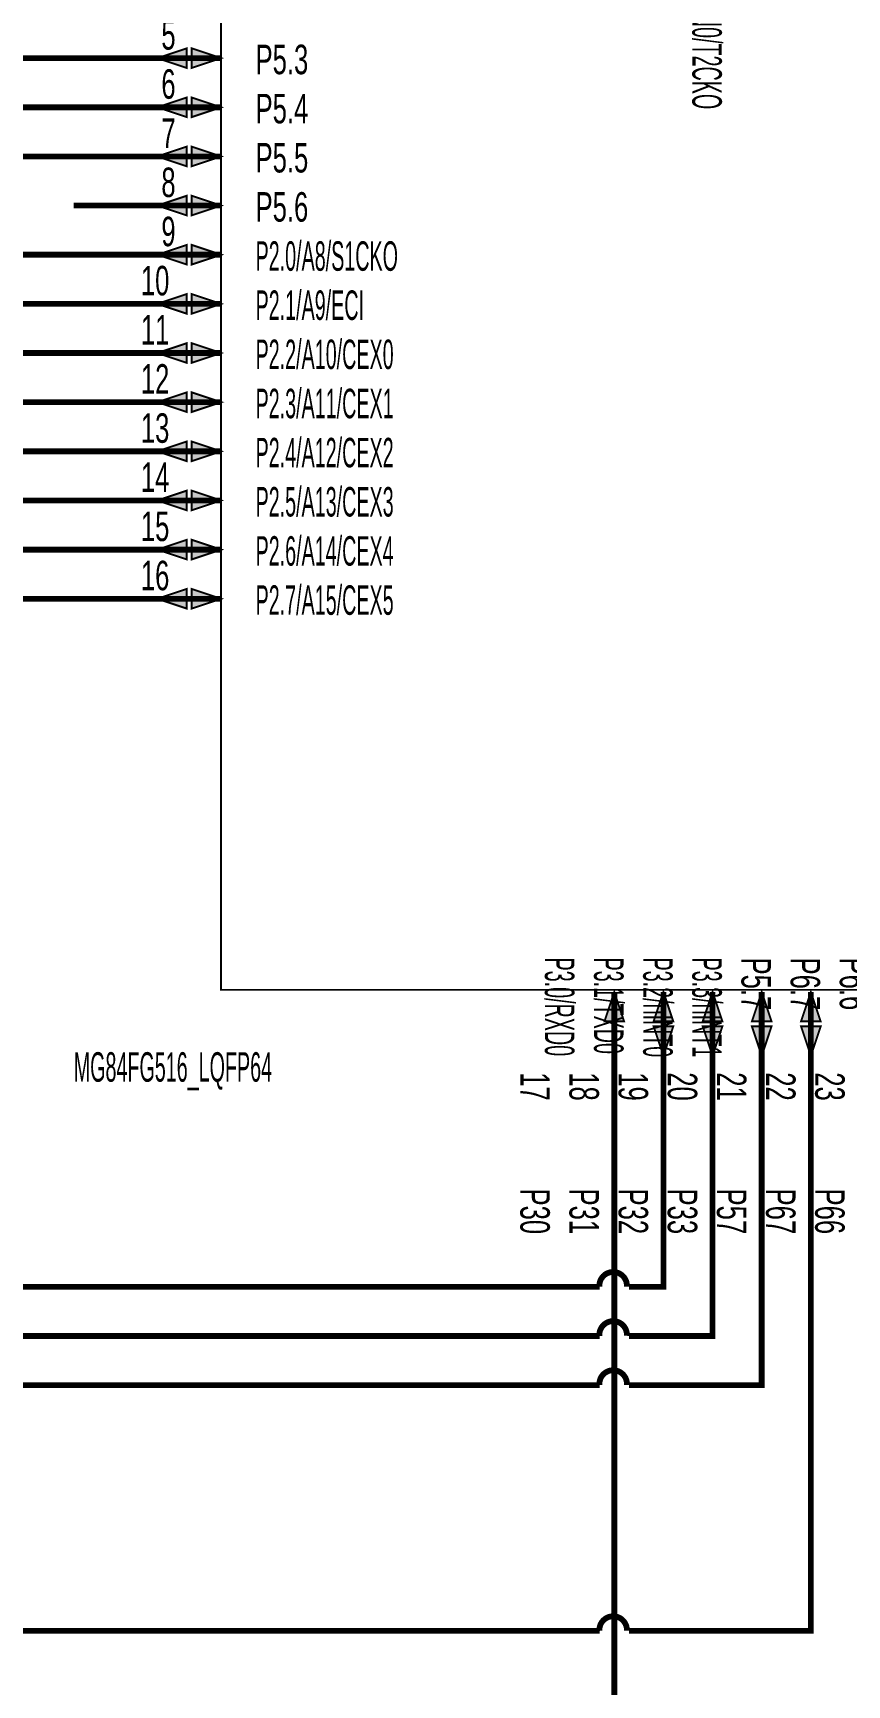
# Model space of a CAD drawing. Extents: x 0 to 22.3, y 0 to 15.7.
# Drawn here: x 9.317 to 10.973, y 4.89 to 8.251 of the extents above; entities that cross this region are included whole.
import ezdxf

# ---------------------------------------------------------------- set-up
doc = ezdxf.new("R2010")
doc.units = 0
doc.header["$MEASUREMENT"] = 0
doc.layers.get('0').update_dxf_attribs({"linetype": 'CONTINUOUS'})

msp = doc.modelspace()

# ---------------------------------------------------------------- linework, layer by layer
for points, const_width in [([(9.69977, 9.399664), (12.796178, 9.399664), (12.796178, 6.304245), (9.69977, 6.304245), (9.69977, 9.399664)], 0.0039), ([(9.4, 8.2), (7.2, 8.2), (7.2, 8.13)], 0.0118), ([(9.7, 8.2), (9.4, 8.2)], 0.0118), ([(7.7, 1.6), (7.1, 1.6), (7.1, 8.1), (9.4, 8.1)], 0.0118), ([(9.7, 8.1), (9.4, 8.1)], 0.0118), ([(7.13, 8), (9.4, 8)], 0.0118), ([(9.7, 8), (9.4, 8)], 0.0118), ([(9.7, 7.9), (9.4, 7.9)], 0.0118), ([(9.4, 7.6), (8.4, 7.6), (8.4, 7.87)], 0.0118), ([(9.4, 7.7), (8.5, 7.7), (8.5, 7.87)], 0.0118), ([(9.4, 7.8), (8.6, 7.8), (8.6, 7.87)], 0.0118), ([(9.7, 7.8), (9.4, 7.8)], 0.0118), ([(9.7, 7.7), (9.4, 7.7)], 0.0118), ([(9.7, 7.6), (9.4, 7.6)], 0.0118), ([(7.23, 7.5), (9.4, 7.5)], 0.0118), ([(9.7, 7.5), (9.4, 7.5)], 0.0118), ([(9.4, 7.4), (7.23, 7.4)], 0.0118), ([(9.7, 7.4), (9.4, 7.4)], 0.0118), ([(9.4, 7.3), (7.23, 7.3)], 0.0118), ([(9.7, 7.3), (9.4, 7.3)], 0.0118), ([(9.4, 7.2), (7.23, 7.2)], 0.0118), ([(9.7, 7.2), (9.4, 7.2)], 0.0118), ([(9.4, 7.1), (7.23, 7.1)], 0.0118), ([(9.7, 7.1), (9.4, 7.1)], 0.0118), ([(10.47, 5.7), (7.7, 5.7), (7.7, 7), (7.23, 7)], 0.0118), ([(10.47, 5.6), (7.6, 5.6), (7.6, 6.9), (7.23, 6.9)], 0.0118), ([(10.47, 5.5), (7.5, 5.5), (7.5, 6.8), (7.23, 6.8)], 0.0118), ([(10.5, 6.3), (10.5, 6)], 0.0118), ([(10.6, 6.3), (10.6, 6)], 0.0118), ([(10.7, 6.3), (10.7, 6)], 0.0118), ([(10.8, 6.3), (10.8, 6)], 0.0118), ([(10.9, 6.3), (10.9, 6)], 0.0118), ([(7.23, 2.2), (10.5, 2.2), (10.5, 6)], 0.0118), ([(10.6, 6), (10.6, 5.7), (10.53, 5.7)], 0.0118), ([(10.7, 6), (10.7, 5.6), (10.53, 5.6)], 0.0118), ([(10.8, 6), (10.8, 5.5), (10.53, 5.5)], 0.0118), ([(10.9, 6), (10.9, 5), (10.53, 5)], 0.0118), ([(10.525624, 5.700291), (10.52568, 5.702736), (10.525523, 5.705177), (10.525154, 5.707594), (10.524575, 5.70997), (10.523792, 5.712287), (10.52281, 5.714526), (10.521636, 5.716671), (10.52028, 5.718706), (10.518752, 5.720615), (10.517063, 5.722384), (10.515227, 5.723998), (10.513257, 5.725446), (10.511168, 5.726717), (10.508976, 5.727801), (10.506698, 5.72869), (10.504352, 5.729377), (10.501954, 5.729857), (10.499524, 5.730126), (10.49708, 5.730182), (10.49464, 5.730025), (10.492223, 5.729655), (10.489847, 5.729077), (10.487531, 5.728293), (10.485292, 5.727311), (10.483147, 5.726137), (10.481113, 5.724781), (10.479204, 5.723252), (10.477436, 5.721563), (10.475822, 5.719726), (10.474374, 5.717756), (10.473104, 5.715667), (10.47202, 5.713474), (10.471131, 5.711196), (10.470444, 5.708849), (10.469965, 5.706451), (10.469696, 5.704021), (10.46964, 5.701576), (10.469718, 5.699978)], 0.0118), ([(10.525621, 5.600298), (10.525681, 5.602743), (10.525528, 5.605184), (10.525162, 5.607602), (10.524587, 5.609979), (10.523808, 5.612296), (10.522829, 5.614537), (10.521658, 5.616684), (10.520305, 5.618721), (10.51878, 5.620633), (10.517094, 5.622404), (10.51526, 5.624021), (10.513292, 5.625472), (10.511205, 5.626746), (10.509015, 5.627834), (10.506739, 5.628726), (10.504393, 5.629417), (10.501997, 5.6299), (10.499567, 5.630173), (10.497123, 5.630232), (10.494683, 5.630079), (10.492265, 5.629713), (10.489889, 5.629138), (10.487571, 5.628358), (10.485331, 5.627379), (10.483184, 5.626209), (10.481148, 5.624856), (10.479237, 5.62333), (10.477466, 5.621644), (10.475849, 5.619809), (10.474398, 5.617841), (10.473124, 5.615754), (10.472037, 5.613563), (10.471145, 5.611286), (10.470454, 5.60894), (10.469971, 5.606543), (10.469699, 5.604113), (10.469639, 5.601668), (10.469722, 5.599977)], 0.0118), ([(10.525618, 5.500305), (10.525682, 5.50275), (10.525532, 5.505191), (10.525171, 5.507609), (10.524599, 5.509987), (10.523823, 5.512306), (10.522848, 5.514549), (10.521681, 5.516698), (10.520331, 5.518737), (10.518809, 5.52065), (10.517125, 5.522424), (10.515294, 5.524044), (10.513328, 5.525498), (10.511243, 5.526776), (10.509055, 5.527866), (10.50678, 5.528762), (10.504436, 5.529456), (10.50204, 5.529944), (10.49961, 5.53022), (10.497166, 5.530284), (10.494726, 5.530134), (10.492308, 5.529772), (10.48993, 5.529201), (10.487612, 5.528424), (10.48537, 5.527449), (10.483221, 5.526282), (10.481183, 5.524932), (10.479269, 5.523409), (10.477496, 5.521725), (10.475876, 5.519893), (10.474422, 5.517927), (10.473145, 5.515842), (10.472055, 5.513653), (10.471159, 5.511378), (10.470465, 5.509033), (10.469978, 5.506637), (10.469702, 5.504207), (10.469638, 5.501762), (10.469726, 5.499977)], 0.0118), ([(10.525651, 5.00022), (10.525668, 5.002665), (10.525471, 5.005103), (10.525063, 5.007514), (10.524447, 5.00988), (10.523627, 5.012184), (10.522609, 5.014408), (10.521401, 5.016534), (10.520012, 5.018547), (10.518454, 5.020431), (10.516737, 5.022172), (10.514875, 5.023757), (10.512882, 5.025173), (10.510773, 5.026411), (10.508564, 5.027459), (10.506272, 5.028312), (10.503915, 5.028961), (10.50151, 5.029402), (10.499076, 5.029632), (10.496631, 5.029649), (10.494194, 5.029453), (10.491783, 5.029045), (10.489417, 5.028428), (10.487114, 5.027608), (10.484891, 5.02659), (10.482765, 5.025381), (10.480753, 5.023993), (10.478869, 5.022434), (10.477128, 5.020717), (10.475544, 5.018854), (10.474127, 5.016861), (10.47289, 5.014751), (10.471842, 5.012542), (10.47099, 5.01025), (10.470341, 5.007892), (10.469899, 5.005487), (10.469669, 5.003052), (10.469652, 5.000607), (10.469682, 4.999981)], 0.0118), ([(10.47, 5), (7.23, 5)], 0.0118)]:
    msp.add_lwpolyline(points, dxfattribs=dict(const_width=const_width))
at = {"const_width": 0.0039}
for points in [[(9.63, 8.22), (9.63, 8.18), (9.57, 8.2), (9.63, 8.22)], [(9.64, 8.22), (9.7, 8.2), (9.64, 8.18), (9.64, 8.22)], [(9.63, 8.12), (9.63, 8.08), (9.57, 8.1), (9.63, 8.12)], [(9.64, 8.12), (9.7, 8.1), (9.64, 8.08), (9.64, 8.12)], [(9.63, 8.02), (9.63, 7.98), (9.57, 8), (9.63, 8.02)], [(9.64, 8.02), (9.7, 8), (9.64, 7.98), (9.64, 8.02)], [(9.63, 7.92), (9.63, 7.88), (9.57, 7.9), (9.63, 7.92)], [(9.64, 7.92), (9.7, 7.9), (9.64, 7.88), (9.64, 7.92)], [(9.63, 7.82), (9.63, 7.78), (9.57, 7.8), (9.63, 7.82)], [(9.64, 7.82), (9.7, 7.8), (9.64, 7.78), (9.64, 7.82)], [(9.63, 7.72), (9.63, 7.68), (9.57, 7.7), (9.63, 7.72)], [(9.64, 7.72), (9.7, 7.7), (9.64, 7.68), (9.64, 7.72)], [(9.63, 7.62), (9.63, 7.58), (9.57, 7.6), (9.63, 7.62)], [(9.64, 7.62), (9.7, 7.6), (9.64, 7.58), (9.64, 7.62)], [(9.63, 7.52), (9.63, 7.48), (9.57, 7.5), (9.63, 7.52)], [(9.64, 7.52), (9.7, 7.5), (9.64, 7.48), (9.64, 7.52)], [(9.63, 7.42), (9.63, 7.38), (9.57, 7.4), (9.63, 7.42)], [(9.64, 7.42), (9.7, 7.4), (9.64, 7.38), (9.64, 7.42)], [(9.63, 7.32), (9.63, 7.28), (9.57, 7.3), (9.63, 7.32)], [(9.64, 7.32), (9.7, 7.3), (9.64, 7.28), (9.64, 7.32)], [(9.63, 7.22), (9.63, 7.18), (9.57, 7.2), (9.63, 7.22)], [(9.64, 7.22), (9.7, 7.2), (9.64, 7.18), (9.64, 7.22)], [(9.63, 7.12), (9.63, 7.08), (9.57, 7.1), (9.63, 7.12)], [(9.64, 7.12), (9.7, 7.1), (9.64, 7.08), (9.64, 7.12)], [(10.48, 6.24), (10.5, 6.3), (10.52, 6.24), (10.48, 6.24)], [(10.58, 6.24), (10.6, 6.3), (10.62, 6.24), (10.58, 6.24)], [(10.68, 6.24), (10.7, 6.3), (10.72, 6.24), (10.68, 6.24)], [(10.78, 6.24), (10.8, 6.3), (10.82, 6.24), (10.78, 6.24)], [(10.88, 6.24), (10.9, 6.3), (10.92, 6.24), (10.88, 6.24)], [(10.58, 6.23), (10.62, 6.23), (10.6, 6.17), (10.58, 6.23)], [(10.68, 6.23), (10.72, 6.23), (10.7, 6.17), (10.68, 6.23)], [(10.78, 6.23), (10.82, 6.23), (10.8, 6.17), (10.78, 6.23)], [(10.88, 6.23), (10.92, 6.23), (10.9, 6.17), (10.88, 6.23)]]:
    msp.add_lwpolyline(points, close=True, dxfattribs=at)
for points in [[(9.63195, 8.22271), (9.56383, 8.2), (9.63195, 8.17729)], [(9.63805, 8.17729), (9.70617, 8.2), (9.63805, 8.22271)], [(9.63195, 8.12271), (9.56383, 8.1), (9.63195, 8.07729)], [(9.63805, 8.07729), (9.70617, 8.1), (9.63805, 8.12271)], [(9.63195, 8.02271), (9.56383, 8), (9.63195, 7.97729)], [(9.63805, 7.97729), (9.70617, 8), (9.63805, 8.02271)], [(9.63195, 7.92271), (9.56383, 7.9), (9.63195, 7.87729)], [(9.63805, 7.87729), (9.70617, 7.9), (9.63805, 7.92271)], [(9.63195, 7.82271), (9.56383, 7.8), (9.63195, 7.77729)], [(9.63805, 7.77729), (9.70617, 7.8), (9.63805, 7.82271)], [(9.63195, 7.72271), (9.56383, 7.7), (9.63195, 7.67729)], [(9.63805, 7.67729), (9.70617, 7.7), (9.63805, 7.72271)], [(9.63195, 7.62271), (9.56383, 7.6), (9.63195, 7.57729)], [(9.63805, 7.57729), (9.70617, 7.6), (9.63805, 7.62271)], [(9.63195, 7.52271), (9.56383, 7.5), (9.63195, 7.47729)], [(9.63805, 7.47729), (9.70617, 7.5), (9.63805, 7.52271)], [(9.63195, 7.42271), (9.56383, 7.4), (9.63195, 7.37729)], [(9.63805, 7.37729), (9.70617, 7.4), (9.63805, 7.42271)], [(9.63195, 7.32271), (9.56383, 7.3), (9.63195, 7.27729)], [(9.63805, 7.27729), (9.70617, 7.3), (9.63805, 7.32271)], [(9.63195, 7.22271), (9.56383, 7.2), (9.63195, 7.17729)], [(9.63805, 7.17729), (9.70617, 7.2), (9.63805, 7.22271)], [(9.63195, 7.12271), (9.56383, 7.1), (9.63195, 7.07729)], [(9.63805, 7.07729), (9.70617, 7.1), (9.63805, 7.12271)], [(10.52271, 6.23805), (10.5, 6.30617), (10.47729, 6.23805)], [(10.62271, 6.23805), (10.6, 6.30617), (10.57729, 6.23805)], [(10.72271, 6.23805), (10.7, 6.30617), (10.67729, 6.23805)], [(10.82271, 6.23805), (10.8, 6.30617), (10.77729, 6.23805)], [(10.92271, 6.23805), (10.9, 6.30617), (10.87729, 6.23805)], [(10.57729, 6.23195), (10.6, 6.16383), (10.62271, 6.23195)], [(10.67729, 6.23195), (10.7, 6.16383), (10.72271, 6.23195)], [(10.77729, 6.23195), (10.8, 6.16383), (10.82271, 6.23195)], [(10.87729, 6.23195), (10.9, 6.16383), (10.92271, 6.23195)]]:
    msp.add_solid(points)

# ---------------------------------------------------------------- texts
for s, width, p in [('P1.0/T2/AIN0/T2CKO', 0.5, (10.658778, 8.481727)), ('P3.0/RXD0', 0.5, (10.358778, 6.37)), ('P3.1/TXD0', 0.5, (10.458778, 6.37)), ('P3.2/nINT0', 0.5, (10.558778, 6.37)), ('P3.3/nINT1', 0.5, (10.658778, 6.37)), ('P5.7', 0.65, (10.758778, 6.37)), ('P6.7', 0.65, (10.858778, 6.37)), ('P6.6', 0.65, (10.958778, 6.37)), ('17', 0.65, (10.308778, 6.136563)), ('18', 0.65, (10.408778, 6.136563)), ('19', 0.65, (10.508778, 6.136563)), ('20', 0.65, (10.608778, 6.136563)), ('21', 0.65, (10.708778, 6.136563)), ('22', 0.65, (10.808778, 6.136563)), ('23', 0.65, (10.908778, 6.136563)), ('P30', 0.65, (10.308778, 5.9)), ('P31', 0.65, (10.408778, 5.9)), ('P32', 0.65, (10.508778, 5.9)), ('P33', 0.65, (10.608778, 5.9)), ('P57', 0.65, (10.708778, 5.9)), ('P67', 0.65, (10.808778, 5.9)), ('P66', 0.65, (10.908778, 5.9))]:
    msp.add_text(s, height=0.06, rotation=270, dxfattribs=dict(width=width)).set_placement(p)
for s, width, p in [('5', 0.65, (9.578292, 8.217343)), ('P5.3', 0.65, (9.77, 8.167343)), ('6', 0.65, (9.578292, 8.117343)), ('P5.4', 0.65, (9.77, 8.067343)), ('7', 0.65, (9.578292, 8.017343)), ('P5.5', 0.65, (9.77, 7.967343)), ('8', 0.65, (9.578292, 7.917343)), ('P5.6', 0.65, (9.77, 7.867343)), ('9', 0.65, (9.578292, 7.817343)), ('P2.0/A8/S1CKO', 0.5, (9.77, 7.767343)), ('10', 0.65, (9.536584, 7.717343)), ('P2.1/A9/ECI', 0.5, (9.77, 7.667343)), ('11', 0.65, (9.536584, 7.617343)), ('P2.2/A10/CEX0', 0.5, (9.77, 7.567343)), ('12', 0.65, (9.536584, 7.517343)), ('P2.3/A11/CEX1', 0.5, (9.77, 7.467343)), ('13', 0.65, (9.536584, 7.417343)), ('P2.4/A12/CEX2', 0.5, (9.77, 7.367343)), ('14', 0.65, (9.536584, 7.317343)), ('P2.5/A13/CEX3', 0.5, (9.77, 7.267343)), ('15', 0.65, (9.536584, 7.217343)), ('P2.6/A14/CEX4', 0.5, (9.77, 7.167343)), ('16', 0.65, (9.536584, 7.117343)), ('P2.7/A15/CEX5', 0.5, (9.77, 7.067343)), ('MG84FG516_LQFP64', 0.5, (9.4, 6.117343))]:
    msp.add_text(s, height=0.06, dxfattribs=dict(width=width)).set_placement(p)

doc.saveas('drawing.dxf')
